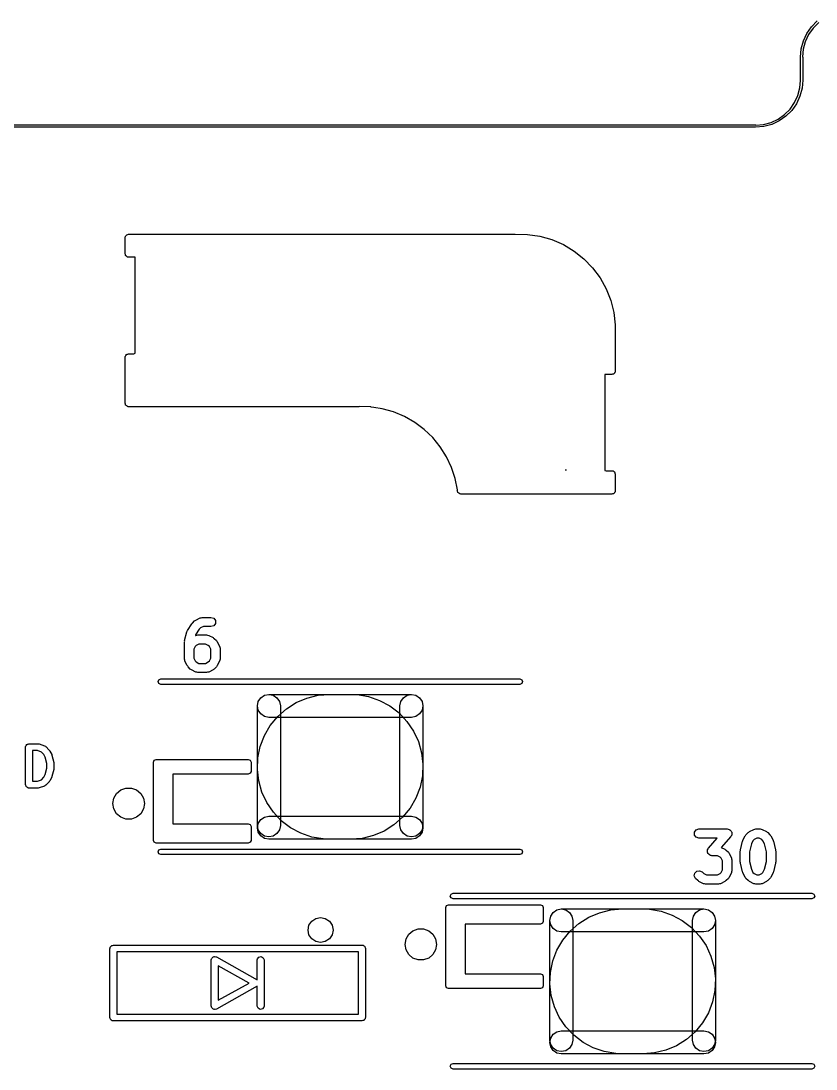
# Model space of a CAD drawing. Extents: x 66 to 223, y -169 to -36.
# Drawn here: x 131.02 to 148.3, y -59.47 to -36.69 of the extents above; entities that cross this region are included whole.
import ezdxf

# ---------------------------------------------------------------- set-up
doc = ezdxf.new("R2010")
doc.units = 0
doc.layers.add('BLACK', color=7, linetype='CONTINUOUS')

msp = doc.modelspace()

# ---------------------------------------------------------------- linework, layer by layer
at = {"layer": 'BLACK', "linetype": 'CONTINUOUS'}
for p, q in [((148.098, -36.9672), (148.201, -36.8209)), ((148.236, -36.8506), (148.138, -36.9904)), ((148.201, -36.8209), (148.327, -36.6945)), ((148.357, -36.73), (148.236, -36.8506)), ((147.977, -37.3017), (148.023, -37.1292)), ((148.023, -37.1292), (148.098, -36.9672)), ((148.138, -36.9904), (148.066, -37.145)), ((147.961, -37.4797), (147.977, -37.3017)), ((148.022, -37.3098), (148.008, -37.4723)), ((148.066, -37.145), (148.022, -37.3098)), ((147.961, -37.9797), (147.961, -37.4797)), ((148.008, -37.4723), (148.011, -37.4797)), ((148.011, -37.4797), (148.011, -37.9797)), ((147.95, -38.1497), (147.964, -37.9871)), ((147.963, -37.9857), (147.961, -37.9797)), ((147.964, -37.9871), (147.963, -37.9857)), ((148.011, -37.9797), (147.995, -38.1577)), ((147.906, -38.3145), (147.95, -38.1497)), ((147.995, -38.1577), (147.949, -38.3303)), ((147.736, -38.6088), (147.834, -38.4691)), ((147.874, -38.4922), (147.771, -38.6386)), ((147.834, -38.4691), (147.906, -38.3145)), ((147.949, -38.3303), (147.874, -38.4922)), ((147.615, -38.7294), (147.736, -38.6088)), ((147.771, -38.6386), (147.645, -38.7649)), ((146.993, -38.9577), (147.156, -38.9435)), ((147.156, -38.9435), (147.321, -38.8994)), ((147.337, -38.9429), (147.164, -38.9891)), ((147.321, -38.8994), (147.475, -38.8273)), ((147.498, -38.8674), (147.337, -38.9429)), ((147.475, -38.8273), (147.615, -38.7294)), ((147.645, -38.7649), (147.498, -38.8674)), ((129.936, -38.9547), (146.986, -38.9547)), ((146.986, -39.0047), (129.936, -39.0047)), ((146.986, -38.9547), (146.993, -38.9577)), ((147.164, -38.9891), (146.986, -39.0046)), ((146.986, -39.0046), (146.986, -39.0047)), ((133.286, -41.4047), (133.288, -41.395)), ((133.286, -41.7547), (133.286, -41.4047)), ((133.287, -41.3917), (133.289, -41.3888)), ((133.288, -41.395), (133.287, -41.3917)), ((133.289, -41.3888), (133.291, -41.379)), ((133.291, -41.379), (133.303, -41.3641)), ((133.303, -41.3641), (133.313, -41.3472)), ((133.313, -41.3472), (133.319, -41.3449)), ((133.319, -41.3449), (133.323, -41.3397)), ((133.323, -41.3397), (133.343, -41.3364)), ((133.343, -41.3364), (133.361, -41.3297)), ((133.361, -41.3297), (141.761, -41.3297)), ((141.761, -41.3297), (141.762, -41.3299)), ((141.762, -41.3299), (142.029, -41.334)), ((142.029, -41.334), (142.298, -41.3736)), ((142.298, -41.3736), (142.559, -41.448)), ((142.559, -41.448), (142.809, -41.5559)), ((142.809, -41.5559), (143.042, -41.6954)), ((133.293, -41.773), (133.286, -41.7547)), ((133.296, -41.7922), (133.293, -41.773)), ((133.301, -41.7965), (133.296, -41.7922)), ((133.304, -41.8029), (133.301, -41.7965)), ((133.32, -41.8127), (133.304, -41.8029)), ((133.335, -41.8252), (133.32, -41.8127)), ((133.345, -41.8269), (133.335, -41.8252)), ((133.348, -41.8286), (133.345, -41.8269)), ((133.351, -41.828), (133.348, -41.8286)), ((133.361, -41.8297), (133.351, -41.828)), ((133.506, -41.8297), (133.361, -41.8297)), ((133.506, -43.9148), (133.506, -41.8297)), ((143.042, -41.6954), (143.255, -41.8642)), ((143.255, -41.8642), (143.444, -42.0593)), ((143.444, -42.0593), (143.606, -42.2774)), ((143.606, -42.2774), (143.738, -42.5148)), ((143.738, -42.5148), (143.838, -42.7675)), ((143.838, -42.7675), (143.905, -43.031)), ((143.905, -43.031), (143.936, -43.301)), ((143.936, -43.301), (143.935, -43.303)), ((143.935, -43.303), (143.936, -43.3047)), ((143.936, -43.3047), (143.936, -44.3047)), ((133.291, -43.979), (133.303, -43.9641)), ((133.303, -43.9641), (133.313, -43.9472)), ((133.313, -43.9472), (133.319, -43.9449)), ((133.319, -43.9449), (133.323, -43.9397)), ((133.323, -43.9397), (133.343, -43.9364)), ((133.343, -43.9364), (133.361, -43.9297)), ((133.361, -43.9297), (133.475, -43.9297)), ((133.475, -43.9297), (133.506, -43.9148)), ((133.286, -44.0047), (133.288, -43.995)), ((133.286, -45.0047), (133.286, -44.0047)), ((133.287, -43.9917), (133.289, -43.9888)), ((133.288, -43.995), (133.287, -43.9917)), ((133.289, -43.9888), (133.291, -43.979)), ((143.861, -44.3797), (143.706, -44.3797)), ((143.706, -44.3797), (143.706, -46.4637)), ((143.879, -44.373), (143.861, -44.3797)), ((143.898, -44.3697), (143.879, -44.373)), ((143.903, -44.3645), (143.898, -44.3697)), ((143.909, -44.3622), (143.903, -44.3645)), ((143.919, -44.3453), (143.909, -44.3622)), ((143.931, -44.3304), (143.919, -44.3453)), ((143.933, -44.3206), (143.931, -44.3304)), ((143.935, -44.3177), (143.933, -44.3206)), ((143.936, -44.3047), (143.934, -44.3144)), ((143.934, -44.3144), (143.935, -44.3177)), ((133.293, -45.023), (133.286, -45.0047)), ((133.296, -45.0422), (133.293, -45.023)), ((133.301, -45.0465), (133.296, -45.0422)), ((133.304, -45.0529), (133.301, -45.0465)), ((133.32, -45.0627), (133.304, -45.0529)), ((133.335, -45.0752), (133.32, -45.0627)), ((133.345, -45.0769), (133.335, -45.0752)), ((133.348, -45.0786), (133.345, -45.0769)), ((133.351, -45.078), (133.348, -45.0786)), ((133.361, -45.0797), (133.351, -45.078)), ((138.361, -45.0797), (133.361, -45.0797)), ((138.362, -45.0793), (138.361, -45.0797)), ((138.363, -45.0797), (138.362, -45.0793)), ((138.373, -45.076), (138.363, -45.0797)), ((138.619, -45.0837), (138.373, -45.076)), ((138.623, -45.0842), (138.619, -45.0837)), ((138.629, -45.087), (138.623, -45.0842)), ((138.692, -45.0948), (138.629, -45.087)), ((138.873, -45.1228), (138.692, -45.0948)), ((139.12, -45.1926), (138.873, -45.1228)), ((139.356, -45.2919), (139.12, -45.1926)), ((139.578, -45.4192), (139.356, -45.2919)), ((139.784, -45.5728), (139.578, -45.4192)), ((139.969, -45.7502), (139.784, -45.5728)), ((140.131, -45.9488), (139.969, -45.7502)), ((140.268, -46.1657), (140.131, -45.9488)), ((140.377, -46.3977), (140.268, -46.1657)), ((140.457, -46.6413), (140.377, -46.3977)), ((142.868, -46.4466), (142.852, -46.4547)), ((142.852, -46.4547), (142.869, -46.4547)), ((142.869, -46.4547), (142.868, -46.4466)), ((143.706, -46.4637), (143.736, -46.4697)), ((143.736, -46.4697), (143.861, -46.4697)), ((143.861, -46.4697), (143.871, -46.4714)), ((143.871, -46.4714), (143.874, -46.4708)), ((143.874, -46.4708), (143.877, -46.4725)), ((140.505, -46.8826), (140.457, -46.6413)), ((143.877, -46.4725), (143.887, -46.4742)), ((143.887, -46.4742), (143.902, -46.4867)), ((143.902, -46.4867), (143.918, -46.4965)), ((143.918, -46.4965), (143.921, -46.5028)), ((143.921, -46.5028), (143.926, -46.5072)), ((143.926, -46.5072), (143.929, -46.5264)), ((143.929, -46.5264), (143.936, -46.5447)), ((143.936, -46.5447), (143.936, -46.9047)), ((140.503, -46.8933), (140.505, -46.8826)), ((140.51, -46.9078), (140.503, -46.8933)), ((140.516, -46.9422), (140.51, -46.9078)), ((143.933, -46.9206), (143.931, -46.9304)), ((143.935, -46.9177), (143.933, -46.9206)), ((143.936, -46.9047), (143.934, -46.9144)), ((143.934, -46.9144), (143.935, -46.9177)), ((140.555, -46.9752), (140.516, -46.9422)), ((140.581, -46.9797), (140.555, -46.9752)), ((140.945, -46.9797), (140.581, -46.9797)), ((140.964, -46.9831), (140.945, -46.9797)), ((140.993, -46.9797), (140.964, -46.9831)), ((143.861, -46.9797), (140.993, -46.9797)), ((143.879, -46.973), (143.861, -46.9797)), ((143.898, -46.9697), (143.879, -46.973)), ((143.903, -46.9645), (143.898, -46.9697)), ((143.909, -46.9622), (143.903, -46.9645)), ((143.919, -46.9453), (143.909, -46.9622)), ((143.931, -46.9304), (143.919, -46.9453)), ((134.939, -49.6642), (134.961, -49.6571)), ((134.961, -49.6571), (135.151, -49.6571)), ((135.151, -49.6571), (135.21, -49.6762)), ((134.64, -49.9397), (134.735, -49.7969)), ((134.735, -49.7969), (134.743, -49.7906)), ((134.743, -49.7906), (134.747, -49.7816)), ((134.747, -49.7816), (134.795, -49.734)), ((134.795, -49.734), (134.809, -49.7266)), ((134.809, -49.7266), (134.821, -49.7153)), ((134.821, -49.7153), (134.916, -49.6676)), ((134.925, -49.8869), (134.896, -49.916)), ((134.916, -49.6676), (134.939, -49.6642)), ((134.985, -49.8571), (134.925, -49.8869)), ((135.151, -49.8571), (134.985, -49.8571)), ((135.21, -49.838), (135.151, -49.8571)), ((135.21, -49.6762), (135.247, -49.7262)), ((135.247, -49.788), (135.21, -49.838)), ((135.247, -49.7262), (135.247, -49.788)), ((134.578, -50.1614), (134.626, -49.9709)), ((134.626, -49.9709), (134.635, -49.9563)), ((134.635, -49.9563), (134.64, -49.9397)), ((134.816, -50.0362), (134.811, -50.0534)), ((134.811, -50.0534), (134.821, -50.0486)), ((134.896, -49.916), (134.816, -50.0362)), ((134.821, -50.0486), (134.844, -50.0452)), ((134.844, -50.0452), (134.866, -50.038)), ((134.866, -50.038), (135.056, -50.038)), ((135.056, -50.038), (135.078, -50.0452)), ((135.078, -50.0452), (135.101, -50.0486)), ((135.101, -50.0486), (135.196, -50.0962)), ((135.196, -50.0962), (135.208, -50.1076)), ((135.208, -50.1076), (135.222, -50.115)), ((135.222, -50.115), (135.27, -50.1626)), ((134.575, -50.1857), (134.579, -50.1738)), ((134.575, -50.5666), (134.575, -50.1857)), ((134.579, -50.1738), (134.578, -50.1614)), ((134.805, -50.2925), (134.775, -50.3521)), ((134.83, -50.2679), (134.805, -50.2925)), ((134.889, -50.2381), (134.83, -50.2679)), ((135.033, -50.2381), (134.889, -50.2381)), ((135.092, -50.2679), (135.033, -50.2381)), ((135.117, -50.2925), (135.092, -50.2679)), ((135.147, -50.3521), (135.117, -50.2925)), ((135.27, -50.1626), (135.277, -50.177)), ((135.277, -50.177), (135.288, -50.1886)), ((135.288, -50.1886), (135.336, -50.2838)), ((135.336, -50.2838), (135.34, -50.3066)), ((135.34, -50.3066), (135.347, -50.3285)), ((135.347, -50.3285), (135.347, -50.5666)), ((134.582, -50.5885), (134.575, -50.5666)), ((134.775, -50.3521), (134.775, -50.543)), ((134.775, -50.543), (134.805, -50.6026)), ((135.117, -50.6026), (135.147, -50.543)), ((135.147, -50.543), (135.147, -50.3521)), ((135.347, -50.5666), (135.34, -50.5885)), ((134.586, -50.6113), (134.582, -50.5885)), ((134.633, -50.7066), (134.586, -50.6113)), ((134.645, -50.7181), (134.633, -50.7066)), ((134.652, -50.7326), (134.645, -50.7181)), ((134.7, -50.7802), (134.652, -50.7326)), ((134.714, -50.7875), (134.7, -50.7802)), ((134.726, -50.7989), (134.714, -50.7875)), ((134.821, -50.8465), (134.726, -50.7989)), ((134.805, -50.6026), (134.83, -50.6273)), ((134.83, -50.6273), (134.889, -50.6571)), ((134.889, -50.6571), (135.033, -50.6571)), ((135.033, -50.6571), (135.092, -50.6273)), ((135.092, -50.6273), (135.117, -50.6026)), ((135.196, -50.7989), (135.101, -50.8465)), ((135.208, -50.7875), (135.196, -50.7989)), ((135.222, -50.7802), (135.208, -50.7875)), ((135.27, -50.7326), (135.222, -50.7802)), ((135.277, -50.7181), (135.27, -50.7326)), ((135.288, -50.7066), (135.277, -50.7181)), ((135.336, -50.6113), (135.288, -50.7066)), ((135.34, -50.5885), (135.336, -50.6113)), ((134.001, -51.0547), (134.019, -51.0123)), ((134.019, -51.0123), (134.061, -50.9947)), ((134.061, -50.9947), (141.861, -50.9947)), ((134.844, -50.85), (134.821, -50.8465)), ((134.866, -50.8571), (134.844, -50.85)), ((135.056, -50.8571), (134.866, -50.8571)), ((135.078, -50.85), (135.056, -50.8571)), ((135.101, -50.8465), (135.078, -50.85)), ((141.861, -50.9947), (141.903, -51.0123)), ((141.903, -51.0123), (141.921, -51.0547)), ((134.019, -51.0971), (134.001, -51.0547)), ((134.061, -51.1147), (134.019, -51.0971)), ((141.861, -51.1147), (134.061, -51.1147)), ((141.903, -51.0971), (141.861, -51.1147)), ((141.921, -51.0547), (141.903, -51.0971)), ((136.177, -51.4853), (136.231, -51.4042)), ((136.177, -51.4853), (136.231, -51.4042)), ((136.177, -51.4853), (136.231, -51.4042)), ((136.177, -51.4853), (136.231, -51.4042)), ((136.231, -51.4042), (136.312, -51.35)), ((136.231, -51.4042), (136.312, -51.35)), ((136.231, -51.4042), (136.312, -51.35)), ((136.231, -51.4042), (136.312, -51.35)), ((136.312, -51.35), (136.408, -51.331)), ((136.312, -51.35), (136.408, -51.331)), ((136.312, -51.35), (136.408, -51.331)), ((136.312, -51.35), (136.408, -51.331)), ((136.408, -51.331), (139.508, -51.331)), ((136.408, -51.331), (136.504, -51.35)), ((136.408, -51.331), (139.508, -51.331)), ((136.408, -51.331), (136.504, -51.35)), ((136.504, -51.35), (136.585, -51.4042)), ((136.504, -51.35), (136.585, -51.4042)), ((136.585, -51.4042), (136.639, -51.4853)), ((136.585, -51.4042), (136.639, -51.4853)), ((137.003, -51.5102), (137.236, -51.4115)), ((137.003, -51.5102), (137.236, -51.4115)), ((137.236, -51.4115), (137.481, -51.3513)), ((137.236, -51.4115), (137.481, -51.3513)), ((137.481, -51.3513), (137.733, -51.331)), ((137.481, -51.3513), (137.733, -51.331)), ((137.733, -51.331), (138.183, -51.331)), ((137.733, -51.331), (138.183, -51.331)), ((138.183, -51.331), (138.326, -51.3375)), ((138.183, -51.331), (138.326, -51.3375)), ((138.326, -51.3375), (138.575, -51.3805)), ((138.326, -51.3375), (138.575, -51.3805)), ((138.575, -51.3805), (138.814, -51.4627)), ((138.575, -51.3805), (138.814, -51.4627)), ((138.814, -51.4627), (139.036, -51.5821)), ((138.814, -51.4627), (139.036, -51.5821)), ((139.277, -51.4853), (139.331, -51.4042)), ((139.277, -51.4853), (139.331, -51.4042)), ((139.331, -51.4042), (139.412, -51.35)), ((139.331, -51.4042), (139.412, -51.35)), ((139.412, -51.35), (139.508, -51.331)), ((139.412, -51.35), (139.508, -51.331)), ((139.508, -51.331), (139.604, -51.35)), ((139.508, -51.331), (139.604, -51.35)), ((139.508, -51.331), (139.604, -51.35)), ((139.508, -51.331), (139.604, -51.35)), ((139.604, -51.35), (139.685, -51.4042)), ((139.604, -51.35), (139.685, -51.4042)), ((139.604, -51.35), (139.685, -51.4042)), ((139.604, -51.35), (139.685, -51.4042)), ((139.685, -51.4042), (139.739, -51.4853)), ((139.685, -51.4042), (139.739, -51.4853)), ((139.685, -51.4042), (139.739, -51.4853)), ((139.685, -51.4042), (139.739, -51.4853)), ((136.158, -51.581), (136.177, -51.4853)), ((136.158, -51.581), (136.177, -51.4853)), ((136.158, -51.581), (136.177, -51.4853)), ((136.158, -51.581), (136.177, -51.4853)), ((136.177, -51.6767), (136.158, -51.581)), ((136.158, -54.181), (136.158, -51.581)), ((136.177, -51.6767), (136.158, -51.581)), ((136.158, -54.181), (136.158, -51.581)), ((136.231, -51.7578), (136.177, -51.6767)), ((136.231, -51.7578), (136.177, -51.6767)), ((136.6, -51.8119), (136.79, -51.6448)), ((136.6, -51.8119), (136.79, -51.6448)), ((136.639, -51.4853), (136.658, -51.581)), ((136.639, -51.4853), (136.658, -51.581)), ((136.658, -51.581), (136.658, -54.181)), ((136.658, -51.581), (136.658, -54.181)), ((136.79, -51.6448), (137.003, -51.5102)), ((136.79, -51.6448), (137.003, -51.5102)), ((139.036, -51.5821), (139.237, -51.7355)), ((139.036, -51.5821), (139.237, -51.7355)), ((139.258, -51.581), (139.277, -51.4853)), ((139.258, -51.581), (139.277, -51.4853)), ((139.258, -54.181), (139.258, -51.581)), ((139.258, -54.181), (139.258, -51.581)), ((139.739, -51.6767), (139.685, -51.7578)), ((139.739, -51.6767), (139.685, -51.7578)), ((139.739, -51.4853), (139.758, -51.581)), ((139.739, -51.4853), (139.758, -51.581)), ((139.739, -51.4853), (139.758, -51.581)), ((139.739, -51.4853), (139.758, -51.581)), ((139.758, -51.581), (139.739, -51.6767)), ((139.758, -51.581), (139.739, -51.6767)), ((139.758, -51.581), (139.758, -54.181)), ((139.758, -51.581), (139.758, -54.181)), ((136.312, -51.812), (136.231, -51.7578)), ((136.312, -51.812), (136.231, -51.7578)), ((136.408, -51.831), (136.312, -51.812)), ((136.408, -51.831), (136.312, -51.812)), ((139.508, -51.831), (136.408, -51.831)), ((139.508, -51.831), (136.408, -51.831)), ((136.44, -52.0071), (136.6, -51.8119)), ((136.44, -52.0071), (136.6, -51.8119)), ((139.237, -51.7355), (139.41, -51.9191)), ((139.237, -51.7355), (139.41, -51.9191)), ((139.41, -51.9191), (139.552, -52.128)), ((139.41, -51.9191), (139.552, -52.128)), ((139.604, -51.812), (139.508, -51.831)), ((139.604, -51.812), (139.508, -51.831)), ((139.685, -51.7578), (139.604, -51.812)), ((139.685, -51.7578), (139.604, -51.812)), ((136.313, -52.2255), (136.44, -52.0071)), ((136.313, -52.2255), (136.44, -52.0071)), ((139.552, -52.128), (139.659, -52.357)), ((139.552, -52.128), (139.659, -52.357)), ((136.222, -52.4613), (136.313, -52.2255)), ((136.222, -52.4613), (136.313, -52.2255)), ((139.659, -52.357), (139.728, -52.6001)), ((139.659, -52.357), (139.728, -52.6001)), ((131.121, -52.4796), (131.123, -52.4699)), ((131.121, -53.2924), (131.121, -52.4796)), ((131.123, -52.4666), (131.124, -52.4637)), ((131.123, -52.4699), (131.123, -52.4666)), ((131.124, -52.4637), (131.126, -52.4539)), ((131.126, -52.4539), (131.138, -52.439)), ((131.138, -52.439), (131.148, -52.4221)), ((131.148, -52.4221), (131.155, -52.4198)), ((131.155, -52.4198), (131.159, -52.4146)), ((131.159, -52.4146), (131.178, -52.4113)), ((131.178, -52.4113), (131.196, -52.4046)), ((131.196, -52.4046), (131.39, -52.4046)), ((131.271, -52.5546), (131.271, -53.2174)), ((131.378, -52.5546), (131.271, -52.5546)), ((131.466, -52.5839), (131.378, -52.5546)), ((131.39, -52.4046), (131.412, -52.4085)), ((131.412, -52.4085), (131.414, -52.4084)), ((131.414, -52.4084), (131.53, -52.4471)), ((131.522, -52.6401), (131.466, -52.5839)), ((131.53, -52.4471), (131.553, -52.4595)), ((131.553, -52.4595), (131.555, -52.4634)), ((131.555, -52.4634), (131.559, -52.4653)), ((131.559, -52.4653), (131.637, -52.5427)), ((131.637, -52.5427), (131.649, -52.561)), ((131.649, -52.561), (131.651, -52.5622)), ((131.651, -52.5622), (131.689, -52.6396)), ((136.17, -52.7086), (136.222, -52.4613)), ((136.17, -52.7086), (136.222, -52.4613)), ((139.728, -52.6001), (139.757, -52.851)), ((139.728, -52.6001), (139.757, -52.851)), ((131.551, -52.6993), (131.522, -52.6401)), ((131.586, -52.8372), (131.551, -52.6993)), ((131.586, -52.9348), (131.586, -52.8372)), ((131.689, -52.6396), (131.693, -52.652)), ((131.693, -52.652), (131.695, -52.6549)), ((131.695, -52.6549), (131.734, -52.8098)), ((131.734, -52.8098), (131.735, -52.8247)), ((131.735, -52.8247), (131.736, -52.8279)), ((131.736, -52.8279), (131.736, -52.944)), ((133.901, -52.8047), (133.919, -52.7623)), ((133.901, -54.5047), (133.901, -52.8047)), ((133.919, -52.7623), (133.961, -52.7447)), ((133.961, -52.7447), (135.961, -52.7447)), ((135.961, -52.7447), (136.003, -52.7623)), ((136.003, -52.7623), (136.021, -52.8047)), ((136.021, -52.8047), (136.021, -53.0047)), ((136.159, -52.961), (136.17, -52.7086)), ((136.159, -52.961), (136.17, -52.7086)), ((131.522, -53.1319), (131.551, -53.0727)), ((131.551, -53.0727), (131.586, -52.9348)), ((131.734, -52.9622), (131.695, -53.1171)), ((131.736, -52.944), (131.733, -52.9588)), ((131.733, -52.9588), (131.734, -52.9622)), ((135.961, -53.0647), (134.321, -53.0647)), ((134.321, -53.0647), (134.321, -54.1447)), ((136.003, -53.0471), (135.961, -53.0647)), ((136.021, -53.0047), (136.003, -53.0471)), ((136.188, -53.2119), (136.159, -52.961)), ((136.188, -53.2119), (136.159, -52.961)), ((139.757, -52.851), (139.746, -53.1034)), ((139.757, -52.851), (139.746, -53.1034)), ((131.128, -53.3107), (131.121, -53.2924)), ((131.271, -53.2174), (131.378, -53.2174)), ((131.378, -53.2174), (131.466, -53.1881)), ((131.466, -53.1881), (131.522, -53.1319)), ((131.637, -53.2293), (131.559, -53.3067)), ((131.651, -53.2098), (131.637, -53.2278)), ((131.637, -53.2278), (131.637, -53.2293)), ((131.689, -53.1324), (131.651, -53.2098)), ((131.69, -53.1289), (131.689, -53.1324)), ((131.695, -53.1171), (131.69, -53.1289)), ((136.257, -53.455), (136.188, -53.2119)), ((136.257, -53.455), (136.188, -53.2119)), ((139.746, -53.1034), (139.694, -53.3507)), ((139.746, -53.1034), (139.694, -53.3507)), ((131.131, -53.3299), (131.128, -53.3107)), ((131.137, -53.3342), (131.131, -53.3299)), ((131.139, -53.3406), (131.137, -53.3342)), ((131.156, -53.3504), (131.139, -53.3406)), ((131.171, -53.3629), (131.156, -53.3504)), ((131.181, -53.3646), (131.171, -53.3629)), ((131.183, -53.3663), (131.181, -53.3646)), ((131.187, -53.3657), (131.183, -53.3663)), ((131.196, -53.3674), (131.187, -53.3657)), ((131.39, -53.3674), (131.196, -53.3674)), ((131.392, -53.3668), (131.39, -53.3674)), ((131.414, -53.3636), (131.392, -53.3668)), ((131.53, -53.3248), (131.414, -53.3636)), ((131.533, -53.3221), (131.53, -53.3248)), ((131.538, -53.3217), (131.533, -53.3221)), ((131.559, -53.3067), (131.538, -53.3217)), ((133.039, -53.5874), (133.098, -53.4843)), ((133.098, -53.4843), (133.19, -53.4078)), ((133.19, -53.4078), (133.301, -53.3671)), ((133.301, -53.3671), (133.421, -53.3671)), ((133.421, -53.3671), (133.532, -53.4078)), ((133.532, -53.4078), (133.624, -53.4843)), ((133.624, -53.4843), (133.683, -53.5874)), ((136.364, -53.684), (136.257, -53.455)), ((136.364, -53.684), (136.257, -53.455)), ((139.694, -53.3507), (139.603, -53.5865)), ((139.694, -53.3507), (139.603, -53.5865)), ((133.018, -53.7047), (133.039, -53.5874)), ((133.039, -53.822), (133.018, -53.7047)), ((133.683, -53.5874), (133.704, -53.7047)), ((133.704, -53.7047), (133.683, -53.822)), ((136.506, -53.8929), (136.364, -53.684)), ((136.506, -53.8929), (136.364, -53.684)), ((139.603, -53.5865), (139.476, -53.8049)), ((139.603, -53.5865), (139.476, -53.8049)), ((133.098, -53.9251), (133.039, -53.822)), ((133.19, -54.0016), (133.098, -53.9251)), ((133.624, -53.9251), (133.532, -54.0016)), ((133.683, -53.822), (133.624, -53.9251)), ((136.312, -54), (136.408, -53.981)), ((136.312, -54), (136.408, -53.981)), ((136.408, -53.981), (139.508, -53.981)), ((136.408, -53.981), (139.508, -53.981)), ((136.679, -54.0765), (136.506, -53.8929)), ((136.679, -54.0765), (136.506, -53.8929)), ((139.476, -53.8049), (139.316, -54.0001)), ((139.476, -53.8049), (139.316, -54.0001)), ((139.508, -53.981), (139.604, -54)), ((139.508, -53.981), (139.604, -54)), ((133.301, -54.0423), (133.19, -54.0016)), ((133.421, -54.0423), (133.301, -54.0423)), ((133.532, -54.0016), (133.421, -54.0423)), ((134.321, -54.1447), (135.961, -54.1447)), ((135.961, -54.1447), (136.003, -54.1623)), ((136.003, -54.1623), (136.021, -54.2047)), ((136.021, -54.2047), (136.021, -54.5047)), ((136.158, -54.231), (136.177, -54.1353)), ((136.158, -54.231), (136.177, -54.1353)), ((136.177, -54.2767), (136.158, -54.181)), ((136.177, -54.2767), (136.158, -54.181)), ((136.177, -54.1353), (136.231, -54.0542)), ((136.177, -54.1353), (136.231, -54.0542)), ((136.231, -54.0542), (136.312, -54)), ((136.231, -54.0542), (136.312, -54)), ((136.658, -54.181), (136.639, -54.2767)), ((136.658, -54.181), (136.639, -54.2767)), ((136.88, -54.2299), (136.679, -54.0765)), ((136.88, -54.2299), (136.679, -54.0765)), ((139.126, -54.1672), (138.913, -54.3018)), ((139.126, -54.1672), (138.913, -54.3018)), ((139.316, -54.0001), (139.126, -54.1672)), ((139.316, -54.0001), (139.126, -54.1672)), ((139.277, -54.2767), (139.258, -54.181)), ((139.277, -54.2767), (139.258, -54.181)), ((139.604, -54), (139.685, -54.0542)), ((139.604, -54), (139.685, -54.0542)), ((139.685, -54.0542), (139.739, -54.1353)), ((139.685, -54.0542), (139.739, -54.1353)), ((139.739, -54.1353), (139.758, -54.231)), ((139.739, -54.1353), (139.758, -54.231)), ((139.758, -54.181), (139.739, -54.2767)), ((139.758, -54.181), (139.739, -54.2767)), ((136.177, -54.3267), (136.158, -54.231)), ((136.177, -54.3267), (136.158, -54.231)), ((136.231, -54.3578), (136.177, -54.2767)), ((136.231, -54.3578), (136.177, -54.2767)), ((136.231, -54.4078), (136.177, -54.3267)), ((136.231, -54.4078), (136.177, -54.3267)), ((136.312, -54.412), (136.231, -54.3578)), ((136.312, -54.412), (136.231, -54.3578)), ((136.312, -54.462), (136.231, -54.4078)), ((136.312, -54.462), (136.231, -54.4078)), ((136.408, -54.431), (136.312, -54.412)), ((136.408, -54.431), (136.312, -54.412)), ((136.504, -54.412), (136.408, -54.431)), ((136.504, -54.412), (136.408, -54.431)), ((136.585, -54.3578), (136.504, -54.412)), ((136.585, -54.3578), (136.504, -54.412)), ((136.639, -54.2767), (136.585, -54.3578)), ((136.639, -54.2767), (136.585, -54.3578)), ((137.102, -54.3493), (136.88, -54.2299)), ((137.102, -54.3493), (136.88, -54.2299)), ((137.341, -54.4315), (137.102, -54.3493)), ((137.341, -54.4315), (137.102, -54.3493)), ((137.59, -54.4745), (137.341, -54.4315)), ((137.59, -54.4745), (137.341, -54.4315)), ((138.68, -54.4005), (138.435, -54.4607)), ((138.68, -54.4005), (138.435, -54.4607)), ((138.913, -54.3018), (138.68, -54.4005)), ((138.913, -54.3018), (138.68, -54.4005)), ((139.331, -54.3578), (139.277, -54.2767)), ((139.331, -54.3578), (139.277, -54.2767)), ((139.412, -54.412), (139.331, -54.3578)), ((139.412, -54.412), (139.331, -54.3578)), ((139.508, -54.431), (139.412, -54.412)), ((139.508, -54.431), (139.412, -54.412)), ((139.604, -54.412), (139.508, -54.431)), ((139.604, -54.412), (139.508, -54.431)), ((139.685, -54.3578), (139.604, -54.412)), ((139.685, -54.3578), (139.604, -54.412)), ((139.685, -54.4078), (139.604, -54.462)), ((139.685, -54.4078), (139.604, -54.462)), ((139.739, -54.2767), (139.685, -54.3578)), ((139.739, -54.2767), (139.685, -54.3578)), ((139.739, -54.3267), (139.685, -54.4078)), ((139.739, -54.3267), (139.685, -54.4078)), ((139.758, -54.231), (139.739, -54.3267)), ((139.758, -54.231), (139.739, -54.3267)), ((145.656, -54.3262), (145.693, -54.2762)), ((145.656, -54.388), (145.656, -54.3262)), ((145.693, -54.438), (145.656, -54.388)), ((145.693, -54.2762), (145.751, -54.2571)), ((145.751, -54.4571), (145.693, -54.438)), ((145.751, -54.2571), (146.37, -54.2571)), ((146.446, -54.4229), (146.241, -54.6568)), ((146.37, -54.2571), (146.39, -54.2633)), ((146.39, -54.2633), (146.41, -54.2652)), ((146.41, -54.2652), (146.418, -54.2727)), ((146.418, -54.2727), (146.429, -54.2762)), ((146.429, -54.2762), (146.441, -54.2925)), ((146.441, -54.2925), (146.456, -54.3059)), ((146.454, -54.4044), (146.446, -54.4229)), ((146.466, -54.388), (146.454, -54.4044)), ((146.456, -54.3059), (146.459, -54.317)), ((146.459, -54.317), (146.466, -54.3262)), ((146.466, -54.3262), (146.466, -54.3464)), ((146.466, -54.3464), (146.47, -54.3661)), ((146.47, -54.3661), (146.466, -54.3766)), ((146.466, -54.3766), (146.466, -54.388)), ((146.71, -54.5028), (146.757, -54.4076)), ((146.757, -54.4076), (146.769, -54.3961)), ((146.769, -54.3961), (146.776, -54.3816)), ((146.776, -54.3816), (146.824, -54.334)), ((146.824, -54.334), (146.838, -54.3266)), ((146.838, -54.3266), (146.85, -54.3153)), ((146.85, -54.3153), (146.945, -54.2676)), ((146.945, -54.2676), (146.968, -54.2642)), ((146.968, -54.2642), (146.99, -54.2571)), ((146.99, -54.2571), (147.085, -54.2571)), ((147.085, -54.2571), (147.107, -54.2642)), ((147.107, -54.2642), (147.129, -54.2676)), ((147.129, -54.2676), (147.225, -54.3153)), ((147.225, -54.3153), (147.236, -54.3266)), ((147.236, -54.3266), (147.251, -54.334)), ((147.251, -54.334), (147.298, -54.3816)), ((147.298, -54.3816), (147.306, -54.3961)), ((147.306, -54.3961), (147.317, -54.4076)), ((147.317, -54.4076), (147.365, -54.5028)), ((133.919, -54.5471), (133.901, -54.5047)), ((133.961, -54.5647), (133.919, -54.5471)), ((135.961, -54.5647), (133.961, -54.5647)), ((136.003, -54.5471), (135.961, -54.5647)), ((136.021, -54.5047), (136.003, -54.5471)), ((136.408, -54.481), (136.312, -54.462)), ((136.408, -54.481), (136.312, -54.462)), ((139.508, -54.481), (136.408, -54.481)), ((139.508, -54.481), (136.408, -54.481)), ((137.733, -54.481), (137.59, -54.4745)), ((137.733, -54.481), (137.59, -54.4745)), ((138.183, -54.481), (137.733, -54.481)), ((138.183, -54.481), (137.733, -54.481)), ((138.435, -54.4607), (138.183, -54.481)), ((138.435, -54.4607), (138.183, -54.481)), ((139.604, -54.462), (139.508, -54.481)), ((139.604, -54.462), (139.508, -54.481)), ((146.15, -54.4571), (145.751, -54.4571)), ((145.954, -54.6908), (145.962, -54.6722)), ((145.962, -54.6722), (146.15, -54.4571)), ((146.241, -54.6568), (146.32, -54.6962)), ((146.654, -54.7138), (146.702, -54.5233)), ((146.702, -54.5233), (146.708, -54.5139)), ((146.708, -54.5139), (146.71, -54.5028)), ((146.893, -54.5825), (146.851, -54.7504)), ((146.929, -54.5116), (146.893, -54.5825)), ((146.954, -54.4869), (146.929, -54.5116)), ((147.013, -54.4571), (146.954, -54.4869)), ((147.061, -54.4571), (147.013, -54.4571)), ((147.121, -54.4869), (147.061, -54.4571)), ((147.145, -54.5116), (147.121, -54.4869)), ((147.181, -54.5825), (147.145, -54.5116)), ((147.223, -54.7504), (147.181, -54.5825)), ((147.365, -54.5028), (147.366, -54.5139)), ((147.366, -54.5139), (147.372, -54.5233)), ((147.372, -54.5233), (147.42, -54.7138)), ((134.001, -54.7547), (134.019, -54.7123)), ((134.019, -54.7971), (134.001, -54.7547)), ((134.019, -54.7123), (134.061, -54.6947)), ((134.061, -54.8147), (134.019, -54.7971)), ((134.061, -54.6947), (141.861, -54.6947)), ((141.861, -54.8147), (134.061, -54.8147)), ((141.861, -54.6947), (141.903, -54.7123)), ((141.903, -54.7971), (141.861, -54.8147)), ((141.903, -54.7123), (141.921, -54.7547)), ((141.921, -54.7547), (141.903, -54.7971)), ((145.938, -54.729), (145.942, -54.7185)), ((145.942, -54.7487), (145.938, -54.729)), ((145.942, -54.7071), (145.954, -54.6908)), ((145.942, -54.7185), (145.942, -54.7071)), ((145.942, -54.769), (145.942, -54.7487)), ((145.949, -54.7782), (145.942, -54.769)), ((145.951, -54.7893), (145.949, -54.7782)), ((145.966, -54.8026), (145.951, -54.7893)), ((145.978, -54.819), (145.966, -54.8026)), ((145.989, -54.8225), (145.978, -54.819)), ((145.998, -54.83), (145.989, -54.8225)), ((146.018, -54.8318), (145.998, -54.83)), ((146.037, -54.838), (146.018, -54.8318)), ((146.156, -54.838), (146.037, -54.838)), ((146.216, -54.8679), (146.156, -54.838)), ((146.241, -54.8925), (146.216, -54.8679)), ((146.27, -54.9521), (146.241, -54.8925)), ((146.32, -54.6962), (146.331, -54.7076)), ((146.331, -54.7076), (146.346, -54.715)), ((146.346, -54.715), (146.394, -54.7626)), ((146.394, -54.7626), (146.401, -54.777)), ((146.401, -54.777), (146.412, -54.7886)), ((146.412, -54.7886), (146.46, -54.8838)), ((146.46, -54.8838), (146.463, -54.9066)), ((146.651, -54.738), (146.655, -54.7262)), ((146.651, -54.9761), (146.651, -54.738)), ((146.655, -54.7262), (146.654, -54.7138)), ((146.851, -54.7504), (146.851, -54.9638)), ((147.223, -54.9638), (147.223, -54.7504)), ((147.42, -54.7138), (147.419, -54.7262)), ((147.419, -54.7262), (147.423, -54.738)), ((147.423, -54.738), (147.423, -54.9761)), ((146.27, -55.143), (146.27, -54.9521)), ((146.463, -54.9066), (146.47, -54.9285)), ((146.47, -54.9285), (146.47, -55.1666)), ((146.655, -54.988), (146.651, -54.9761)), ((146.654, -55.0004), (146.655, -54.988)), ((146.702, -55.1909), (146.654, -55.0004)), ((146.851, -54.9638), (146.893, -55.1317)), ((147.181, -55.1317), (147.223, -54.9638)), ((147.42, -55.0004), (147.372, -55.1909)), ((147.423, -54.9761), (147.419, -54.988)), ((147.419, -54.988), (147.42, -55.0004)), ((145.653, -55.2775), (145.662, -55.2165)), ((145.681, -55.3326), (145.653, -55.2775)), ((145.662, -55.2165), (145.706, -55.1728)), ((145.728, -55.3802), (145.681, -55.3326)), ((145.706, -55.1728), (145.767, -55.1631)), ((145.767, -55.1631), (145.822, -55.1911)), ((145.822, -55.1911), (145.858, -55.2273)), ((145.858, -55.2273), (145.918, -55.2571)), ((145.918, -55.2571), (146.156, -55.2571)), ((146.156, -55.2571), (146.216, -55.2273)), ((146.216, -55.2273), (146.241, -55.2026)), ((146.241, -55.2026), (146.27, -55.143)), ((146.394, -55.3326), (146.346, -55.3802)), ((146.401, -55.3181), (146.394, -55.3326)), ((146.412, -55.3066), (146.401, -55.3181)), ((146.46, -55.2113), (146.412, -55.3066)), ((146.463, -55.1885), (146.46, -55.2113)), ((146.47, -55.1666), (146.463, -55.1885)), ((146.708, -55.2003), (146.702, -55.1909)), ((146.71, -55.2113), (146.708, -55.2003)), ((146.757, -55.3066), (146.71, -55.2113)), ((146.769, -55.3181), (146.757, -55.3066)), ((146.776, -55.3326), (146.769, -55.3181)), ((146.824, -55.3802), (146.776, -55.3326)), ((146.893, -55.1317), (146.929, -55.2026)), ((146.929, -55.2026), (146.954, -55.2273)), ((146.954, -55.2273), (147.013, -55.2571)), ((147.013, -55.2571), (147.061, -55.2571)), ((147.061, -55.2571), (147.121, -55.2273)), ((147.121, -55.2273), (147.145, -55.2026)), ((147.145, -55.2026), (147.181, -55.1317)), ((147.298, -55.3326), (147.251, -55.3802)), ((147.306, -55.3181), (147.298, -55.3326)), ((147.317, -55.3066), (147.306, -55.3181)), ((147.365, -55.2113), (147.317, -55.3066)), ((147.366, -55.2003), (147.365, -55.2113)), ((147.372, -55.1909), (147.366, -55.2003)), ((145.743, -55.3875), (145.728, -55.3802)), ((145.754, -55.3989), (145.743, -55.3875)), ((145.85, -55.4465), (145.754, -55.3989)), ((145.872, -55.45), (145.85, -55.4465)), ((145.894, -55.4571), (145.872, -55.45)), ((146.18, -55.4571), (145.894, -55.4571)), ((146.202, -55.45), (146.18, -55.4571)), ((146.225, -55.4465), (146.202, -55.45)), ((146.32, -55.3989), (146.225, -55.4465)), ((146.331, -55.3875), (146.32, -55.3989)), ((146.346, -55.3802), (146.331, -55.3875)), ((146.838, -55.3875), (146.824, -55.3802)), ((146.85, -55.3989), (146.838, -55.3875)), ((146.945, -55.4465), (146.85, -55.3989)), ((146.968, -55.45), (146.945, -55.4465)), ((146.99, -55.4571), (146.968, -55.45)), ((147.085, -55.4571), (146.99, -55.4571)), ((147.107, -55.45), (147.085, -55.4571)), ((147.129, -55.4465), (147.107, -55.45)), ((147.225, -55.3989), (147.129, -55.4465)), ((147.236, -55.3875), (147.225, -55.3989)), ((147.251, -55.3802), (147.236, -55.3875)), ((140.351, -55.7147), (140.369, -55.6723)), ((140.369, -55.7571), (140.351, -55.7147)), ((140.369, -55.6723), (140.411, -55.6547)), ((140.411, -55.7747), (140.369, -55.7571)), ((140.411, -55.6547), (148.211, -55.6547)), ((148.211, -55.7747), (140.411, -55.7747)), ((148.211, -55.6547), (148.253, -55.6723)), ((148.253, -55.7571), (148.211, -55.7747)), ((148.253, -55.6723), (148.271, -55.7147)), ((148.271, -55.7147), (148.253, -55.7571)), ((140.251, -55.9647), (140.269, -55.9223)), ((140.251, -57.6647), (140.251, -55.9647)), ((140.269, -55.9223), (140.311, -55.9047)), ((140.311, -55.9047), (142.311, -55.9047)), ((142.311, -55.9047), (142.353, -55.9223)), ((142.353, -55.9223), (142.371, -55.9647)), ((142.371, -55.9647), (142.371, -56.2647)), ((142.587, -56.0692), (142.668, -56.015)), ((142.587, -56.0692), (142.668, -56.015)), ((142.587, -56.0692), (142.668, -56.015)), ((142.587, -56.0692), (142.668, -56.015)), ((142.668, -56.015), (142.764, -55.996)), ((142.668, -56.015), (142.764, -55.996)), ((142.668, -56.015), (142.764, -55.996)), ((142.668, -56.015), (142.764, -55.996)), ((142.764, -55.996), (142.86, -56.015)), ((142.764, -55.996), (145.864, -55.996)), ((142.764, -55.996), (142.86, -56.015)), ((142.764, -55.996), (145.864, -55.996)), ((142.86, -56.015), (142.941, -56.0692)), ((142.86, -56.015), (142.941, -56.0692)), ((143.592, -56.0765), (143.837, -56.0163)), ((143.592, -56.0765), (143.837, -56.0163)), ((143.837, -56.0163), (144.089, -55.996)), ((143.837, -56.0163), (144.089, -55.996)), ((144.089, -55.996), (144.539, -55.996)), ((144.089, -55.996), (144.539, -55.996)), ((144.539, -55.996), (144.682, -56.0025)), ((144.539, -55.996), (144.682, -56.0025)), ((144.682, -56.0025), (144.931, -56.0455)), ((144.682, -56.0025), (144.931, -56.0455)), ((145.687, -56.0692), (145.768, -56.015)), ((145.687, -56.0692), (145.768, -56.015)), ((145.768, -56.015), (145.864, -55.996)), ((145.768, -56.015), (145.864, -55.996)), ((145.864, -55.996), (145.96, -56.015)), ((145.864, -55.996), (145.96, -56.015)), ((145.864, -55.996), (145.96, -56.015)), ((145.864, -55.996), (145.96, -56.015)), ((145.96, -56.015), (146.041, -56.0692)), ((145.96, -56.015), (146.041, -56.0692)), ((145.96, -56.015), (146.041, -56.0692)), ((145.96, -56.015), (146.041, -56.0692)), ((137.28, -56.3506), (137.339, -56.2623)), ((137.339, -56.2623), (137.427, -56.2033)), ((137.427, -56.2033), (137.531, -56.1826)), ((137.531, -56.1826), (137.635, -56.2033)), ((137.635, -56.2033), (137.723, -56.2623)), ((137.723, -56.2623), (137.782, -56.3506)), ((142.371, -56.2647), (142.353, -56.3071)), ((142.514, -56.246), (142.533, -56.1503)), ((142.514, -56.246), (142.533, -56.1503)), ((142.514, -56.246), (142.533, -56.1503)), ((142.514, -56.246), (142.533, -56.1503)), ((142.514, -58.846), (142.514, -56.246)), ((142.533, -56.3417), (142.514, -56.246)), ((142.514, -58.846), (142.514, -56.246)), ((142.533, -56.3417), (142.514, -56.246)), ((142.533, -56.1503), (142.587, -56.0692)), ((142.533, -56.1503), (142.587, -56.0692)), ((142.533, -56.1503), (142.587, -56.0692)), ((142.533, -56.1503), (142.587, -56.0692)), ((142.941, -56.0692), (142.995, -56.1503)), ((142.941, -56.0692), (142.995, -56.1503)), ((142.995, -56.1503), (143.014, -56.246)), ((142.995, -56.1503), (143.014, -56.246)), ((143.014, -56.246), (143.014, -58.846)), ((143.014, -56.246), (143.014, -58.846)), ((143.146, -56.3098), (143.359, -56.1752)), ((143.146, -56.3098), (143.359, -56.1752)), ((143.359, -56.1752), (143.592, -56.0765)), ((143.359, -56.1752), (143.592, -56.0765)), ((144.931, -56.0455), (145.17, -56.1277)), ((144.931, -56.0455), (145.17, -56.1277)), ((145.17, -56.1277), (145.392, -56.2471)), ((145.17, -56.1277), (145.392, -56.2471)), ((145.392, -56.2471), (145.593, -56.4005)), ((145.392, -56.2471), (145.593, -56.4005)), ((145.614, -56.246), (145.633, -56.1503)), ((145.614, -56.246), (145.633, -56.1503)), ((145.614, -58.846), (145.614, -56.246)), ((145.614, -58.846), (145.614, -56.246)), ((145.633, -56.1503), (145.687, -56.0692)), ((145.633, -56.1503), (145.687, -56.0692)), ((146.041, -56.0692), (146.095, -56.1503)), ((146.041, -56.0692), (146.095, -56.1503)), ((146.041, -56.0692), (146.095, -56.1503)), ((146.041, -56.0692), (146.095, -56.1503)), ((146.095, -56.1503), (146.114, -56.246)), ((146.095, -56.1503), (146.114, -56.246)), ((146.095, -56.1503), (146.114, -56.246)), ((146.095, -56.1503), (146.114, -56.246)), ((146.114, -56.246), (146.095, -56.3417)), ((146.114, -56.246), (146.095, -56.3417)), ((146.114, -56.246), (146.114, -58.846)), ((146.114, -56.246), (146.114, -58.846)), ((137.259, -56.4547), (137.28, -56.3506)), ((137.28, -56.5588), (137.259, -56.4547)), ((137.782, -56.3506), (137.803, -56.4547)), ((137.803, -56.4547), (137.782, -56.5588)), ((139.448, -56.5443), (139.54, -56.4678)), ((139.54, -56.4678), (139.651, -56.4271)), ((139.651, -56.4271), (139.771, -56.4271)), ((139.771, -56.4271), (139.882, -56.4678)), ((139.882, -56.4678), (139.974, -56.5443)), ((142.311, -56.3247), (140.671, -56.3247)), ((140.671, -56.3247), (140.671, -57.4047)), ((142.353, -56.3071), (142.311, -56.3247)), ((142.587, -56.4228), (142.533, -56.3417)), ((142.587, -56.4228), (142.533, -56.3417)), ((142.668, -56.477), (142.587, -56.4228)), ((142.668, -56.477), (142.587, -56.4228)), ((142.764, -56.496), (142.668, -56.477)), ((142.764, -56.496), (142.668, -56.477)), ((142.796, -56.6721), (142.956, -56.4769)), ((142.796, -56.6721), (142.956, -56.4769)), ((142.956, -56.4769), (143.146, -56.3098)), ((142.956, -56.4769), (143.146, -56.3098)), ((145.593, -56.4005), (145.766, -56.5841)), ((145.593, -56.4005), (145.766, -56.5841)), ((145.96, -56.477), (145.864, -56.496)), ((145.96, -56.477), (145.864, -56.496)), ((146.041, -56.4228), (145.96, -56.477)), ((146.041, -56.4228), (145.96, -56.477)), ((146.095, -56.3417), (146.041, -56.4228)), ((146.095, -56.3417), (146.041, -56.4228)), ((137.339, -56.6471), (137.28, -56.5588)), ((137.427, -56.7061), (137.339, -56.6471)), ((137.531, -56.7268), (137.427, -56.7061)), ((137.635, -56.7061), (137.531, -56.7268)), ((137.723, -56.6471), (137.635, -56.7061)), ((137.782, -56.5588), (137.723, -56.6471)), ((139.368, -56.7647), (139.389, -56.6474)), ((139.389, -56.6474), (139.448, -56.5443)), ((139.974, -56.5443), (140.033, -56.6474)), ((140.033, -56.6474), (140.054, -56.7647)), ((142.669, -56.8905), (142.796, -56.6721)), ((142.669, -56.8905), (142.796, -56.6721)), ((145.864, -56.496), (142.764, -56.496)), ((145.864, -56.496), (142.764, -56.496)), ((145.766, -56.5841), (145.908, -56.793)), ((145.766, -56.5841), (145.908, -56.793)), ((132.956, -56.8547), (132.958, -56.845)), ((132.956, -58.3547), (132.956, -56.8547)), ((132.957, -56.8417), (132.959, -56.8388)), ((132.958, -56.845), (132.957, -56.8417)), ((132.959, -56.8388), (132.961, -56.829)), ((132.961, -56.829), (132.973, -56.8141)), ((132.973, -56.8141), (132.983, -56.7972)), ((132.983, -56.7972), (132.989, -56.7949)), ((132.989, -56.7949), (132.993, -56.7897)), ((132.993, -56.7897), (133.013, -56.7864)), ((133.013, -56.7864), (133.031, -56.7797)), ((133.031, -56.7797), (138.431, -56.7797)), ((133.106, -56.9297), (133.106, -58.2797)), ((138.356, -56.9297), (133.106, -56.9297)), ((138.356, -58.2797), (138.356, -56.9297)), ((138.431, -56.7797), (138.441, -56.7814)), ((138.441, -56.7814), (138.444, -56.7808)), ((138.444, -56.7808), (138.447, -56.7825)), ((138.447, -56.7825), (138.457, -56.7842)), ((138.457, -56.7842), (138.472, -56.7967)), ((138.472, -56.7967), (138.488, -56.8065)), ((138.488, -56.8065), (138.491, -56.8128)), ((138.491, -56.8128), (138.496, -56.8172)), ((138.496, -56.8172), (138.499, -56.8364)), ((138.499, -56.8364), (138.506, -56.8547)), ((138.506, -56.8547), (138.506, -58.3547)), ((139.389, -56.882), (139.368, -56.7647)), ((139.448, -56.9851), (139.389, -56.882)), ((140.033, -56.882), (139.974, -56.9851)), ((140.054, -56.7647), (140.033, -56.882)), ((142.578, -57.1263), (142.669, -56.8905)), ((142.578, -57.1263), (142.669, -56.8905)), ((145.908, -56.793), (146.015, -57.022)), ((145.908, -56.793), (146.015, -57.022)), ((135.156, -57.1047), (135.161, -57.079)), ((135.156, -58.1047), (135.156, -57.1047)), ((135.161, -57.079), (135.169, -57.0694)), ((135.169, -57.0694), (135.173, -57.0574)), ((135.173, -57.0574), (135.185, -57.0503)), ((135.185, -57.0503), (135.194, -57.0397)), ((135.194, -57.0397), (135.206, -57.0376)), ((135.206, -57.0376), (135.217, -57.0311)), ((135.217, -57.0311), (135.23, -57.0332)), ((135.23, -57.0332), (135.244, -57.0308)), ((135.244, -57.0308), (135.255, -57.0372)), ((135.255, -57.0372), (135.267, -57.0391)), ((135.267, -57.0391), (136.156, -57.5328)), ((136.156, -57.1047), (136.161, -57.079)), ((136.156, -57.5328), (136.156, -57.1047)), ((136.161, -57.079), (136.194, -57.0397)), ((136.194, -57.0397), (136.244, -57.0308)), ((136.244, -57.0308), (136.288, -57.0565)), ((136.288, -57.0565), (136.306, -57.1047)), ((136.306, -57.1047), (136.306, -58.1047)), ((139.54, -57.0616), (139.448, -56.9851)), ((139.651, -57.1023), (139.54, -57.0616)), ((139.771, -57.1023), (139.651, -57.1023)), ((139.882, -57.0616), (139.771, -57.1023)), ((139.974, -56.9851), (139.882, -57.0616)), ((142.526, -57.3736), (142.578, -57.1263)), ((142.526, -57.3736), (142.578, -57.1263)), ((146.015, -57.022), (146.084, -57.2651)), ((146.015, -57.022), (146.084, -57.2651)), ((135.977, -57.6047), (135.306, -57.2322)), ((135.306, -57.2322), (135.306, -57.9772)), ((140.671, -57.4047), (142.311, -57.4047)), ((142.311, -57.4047), (142.353, -57.4223)), ((142.515, -57.626), (142.526, -57.3736)), ((142.515, -57.626), (142.526, -57.3736)), ((146.084, -57.2651), (146.113, -57.516)), ((146.084, -57.2651), (146.113, -57.516)), ((135.306, -57.9772), (135.977, -57.6047)), ((142.353, -57.4223), (142.371, -57.4647)), ((142.371, -57.4647), (142.371, -57.6647)), ((142.544, -57.8769), (142.515, -57.626)), ((142.544, -57.8769), (142.515, -57.626)), ((146.113, -57.516), (146.102, -57.7684)), ((146.113, -57.516), (146.102, -57.7684)), ((136.156, -57.6766), (135.267, -58.1703)), ((136.156, -58.1047), (136.156, -57.6766)), ((140.269, -57.7071), (140.251, -57.6647)), ((140.311, -57.7247), (140.269, -57.7071)), ((142.311, -57.7247), (140.311, -57.7247)), ((142.353, -57.7071), (142.311, -57.7247)), ((142.371, -57.6647), (142.353, -57.7071)), ((146.102, -57.7684), (146.05, -58.0157)), ((146.102, -57.7684), (146.05, -58.0157)), ((142.613, -58.12), (142.544, -57.8769)), ((142.613, -58.12), (142.544, -57.8769)), ((146.05, -58.0157), (145.959, -58.2515)), ((146.05, -58.0157), (145.959, -58.2515)), ((133.106, -58.2797), (138.356, -58.2797)), ((135.16, -58.1166), (135.156, -58.1047)), ((135.16, -58.1292), (135.16, -58.1166)), ((135.169, -58.1399), (135.16, -58.1292)), ((135.174, -58.1529), (135.169, -58.1399)), ((135.184, -58.1592), (135.174, -58.1529)), ((135.192, -58.169), (135.184, -58.1592)), ((135.206, -58.1716), (135.192, -58.169)), ((135.218, -58.1786), (135.206, -58.1716)), ((135.23, -58.1764), (135.218, -58.1786)), ((135.243, -58.1788), (135.23, -58.1764)), ((135.267, -58.1703), (135.243, -58.1788)), ((136.174, -58.1529), (136.156, -58.1047)), ((136.218, -58.1786), (136.174, -58.1529)), ((136.268, -58.1697), (136.218, -58.1786)), ((136.301, -58.1304), (136.268, -58.1697)), ((136.306, -58.1047), (136.301, -58.1304)), ((142.72, -58.349), (142.613, -58.12)), ((142.72, -58.349), (142.613, -58.12)), ((145.959, -58.2515), (145.832, -58.4699)), ((145.959, -58.2515), (145.832, -58.4699)), ((132.963, -58.373), (132.956, -58.3547)), ((132.966, -58.3922), (132.963, -58.373)), ((132.971, -58.3965), (132.966, -58.3922)), ((132.974, -58.4029), (132.971, -58.3965)), ((132.99, -58.4127), (132.974, -58.4029)), ((133.005, -58.4252), (132.99, -58.4127)), ((133.015, -58.4269), (133.005, -58.4252)), ((133.018, -58.4286), (133.015, -58.4269)), ((133.021, -58.428), (133.018, -58.4286)), ((133.031, -58.4297), (133.021, -58.428)), ((138.431, -58.4297), (133.031, -58.4297)), ((138.449, -58.423), (138.431, -58.4297)), ((138.469, -58.4197), (138.449, -58.423)), ((138.473, -58.4145), (138.469, -58.4197)), ((138.479, -58.4122), (138.473, -58.4145)), ((138.489, -58.3953), (138.479, -58.4122)), ((138.501, -58.3804), (138.489, -58.3953)), ((138.503, -58.3706), (138.501, -58.3804)), ((138.505, -58.3677), (138.503, -58.3706)), ((138.506, -58.3547), (138.504, -58.3644)), ((138.504, -58.3644), (138.505, -58.3677)), ((142.862, -58.5579), (142.72, -58.349)), ((142.862, -58.5579), (142.72, -58.349)), ((145.832, -58.4699), (145.672, -58.6651)), ((145.832, -58.4699), (145.672, -58.6651)), ((142.533, -58.8003), (142.587, -58.7192)), ((142.533, -58.8003), (142.587, -58.7192)), ((142.587, -58.7192), (142.668, -58.665)), ((142.587, -58.7192), (142.668, -58.665)), ((142.668, -58.665), (142.764, -58.646)), ((142.668, -58.665), (142.764, -58.646)), ((142.764, -58.646), (145.864, -58.646)), ((142.764, -58.646), (145.864, -58.646)), ((143.035, -58.7415), (142.862, -58.5579)), ((143.035, -58.7415), (142.862, -58.5579)), ((143.236, -58.8949), (143.035, -58.7415)), ((143.236, -58.8949), (143.035, -58.7415)), ((145.672, -58.6651), (145.482, -58.8322)), ((145.672, -58.6651), (145.482, -58.8322)), ((145.864, -58.646), (145.96, -58.665)), ((145.864, -58.646), (145.96, -58.665)), ((145.96, -58.665), (146.041, -58.7192)), ((145.96, -58.665), (146.041, -58.7192)), ((146.041, -58.7192), (146.095, -58.8003)), ((146.041, -58.7192), (146.095, -58.8003)), ((142.514, -58.896), (142.533, -58.8003)), ((142.514, -58.896), (142.533, -58.8003)), ((142.533, -58.9417), (142.514, -58.846)), ((142.533, -58.9417), (142.514, -58.846)), ((142.533, -58.9917), (142.514, -58.896)), ((142.533, -58.9917), (142.514, -58.896)), ((142.587, -59.0228), (142.533, -58.9417)), ((142.587, -59.0228), (142.533, -58.9417)), ((142.587, -59.0728), (142.533, -58.9917)), ((142.587, -59.0728), (142.533, -58.9917)), ((142.995, -58.9417), (142.941, -59.0228)), ((142.995, -58.9417), (142.941, -59.0228)), ((143.014, -58.846), (142.995, -58.9417)), ((143.014, -58.846), (142.995, -58.9417)), ((143.458, -59.0143), (143.236, -58.8949)), ((143.458, -59.0143), (143.236, -58.8949)), ((145.269, -58.9668), (145.036, -59.0655)), ((145.269, -58.9668), (145.036, -59.0655)), ((145.482, -58.8322), (145.269, -58.9668)), ((145.482, -58.8322), (145.269, -58.9668)), ((145.633, -58.9417), (145.614, -58.846)), ((145.633, -58.9417), (145.614, -58.846)), ((145.687, -59.0228), (145.633, -58.9417)), ((145.687, -59.0228), (145.633, -58.9417)), ((146.095, -58.9417), (146.041, -59.0228)), ((146.095, -58.9417), (146.041, -59.0228)), ((146.095, -58.9917), (146.041, -59.0728)), ((146.095, -58.9917), (146.041, -59.0728)), ((146.095, -58.8003), (146.114, -58.896)), ((146.095, -58.8003), (146.114, -58.896)), ((146.114, -58.846), (146.095, -58.9417)), ((146.114, -58.846), (146.095, -58.9417)), ((146.114, -58.896), (146.095, -58.9917)), ((146.114, -58.896), (146.095, -58.9917)), ((142.668, -59.077), (142.587, -59.0228)), ((142.668, -59.077), (142.587, -59.0228)), ((142.668, -59.127), (142.587, -59.0728)), ((142.668, -59.127), (142.587, -59.0728)), ((142.764, -59.096), (142.668, -59.077)), ((142.764, -59.096), (142.668, -59.077)), ((142.764, -59.146), (142.668, -59.127)), ((142.764, -59.146), (142.668, -59.127)), ((142.86, -59.077), (142.764, -59.096)), ((142.86, -59.077), (142.764, -59.096)), ((145.864, -59.146), (142.764, -59.146)), ((145.864, -59.146), (142.764, -59.146)), ((142.941, -59.0228), (142.86, -59.077)), ((142.941, -59.0228), (142.86, -59.077)), ((143.697, -59.0965), (143.458, -59.0143)), ((143.697, -59.0965), (143.458, -59.0143)), ((143.946, -59.1395), (143.697, -59.0965)), ((143.946, -59.1395), (143.697, -59.0965)), ((144.089, -59.146), (143.946, -59.1395)), ((144.089, -59.146), (143.946, -59.1395)), ((144.539, -59.146), (144.089, -59.146)), ((144.539, -59.146), (144.089, -59.146)), ((144.791, -59.1257), (144.539, -59.146)), ((144.791, -59.1257), (144.539, -59.146)), ((145.036, -59.0655), (144.791, -59.1257)), ((145.036, -59.0655), (144.791, -59.1257)), ((145.768, -59.077), (145.687, -59.0228)), ((145.768, -59.077), (145.687, -59.0228)), ((145.864, -59.096), (145.768, -59.077)), ((145.864, -59.096), (145.768, -59.077)), ((145.96, -59.077), (145.864, -59.096)), ((145.96, -59.077), (145.864, -59.096)), ((145.96, -59.127), (145.864, -59.146)), ((145.96, -59.127), (145.864, -59.146)), ((146.041, -59.0228), (145.96, -59.077)), ((146.041, -59.0228), (145.96, -59.077)), ((146.041, -59.0728), (145.96, -59.127)), ((146.041, -59.0728), (145.96, -59.127)), ((140.351, -59.4147), (140.369, -59.3723)), ((140.369, -59.4571), (140.351, -59.4147)), ((140.369, -59.3723), (140.411, -59.3547)), ((140.411, -59.3547), (148.211, -59.3547)), ((148.211, -59.3547), (148.253, -59.3723)), ((148.253, -59.3723), (148.271, -59.4147)), ((148.271, -59.4147), (148.253, -59.4571)), ((140.411, -59.4747), (140.369, -59.4571)), ((148.211, -59.4747), (140.411, -59.4747)), ((148.253, -59.4571), (148.211, -59.4747))]:
    msp.add_line(p, q, dxfattribs=at)

doc.saveas('drawing.dxf')
